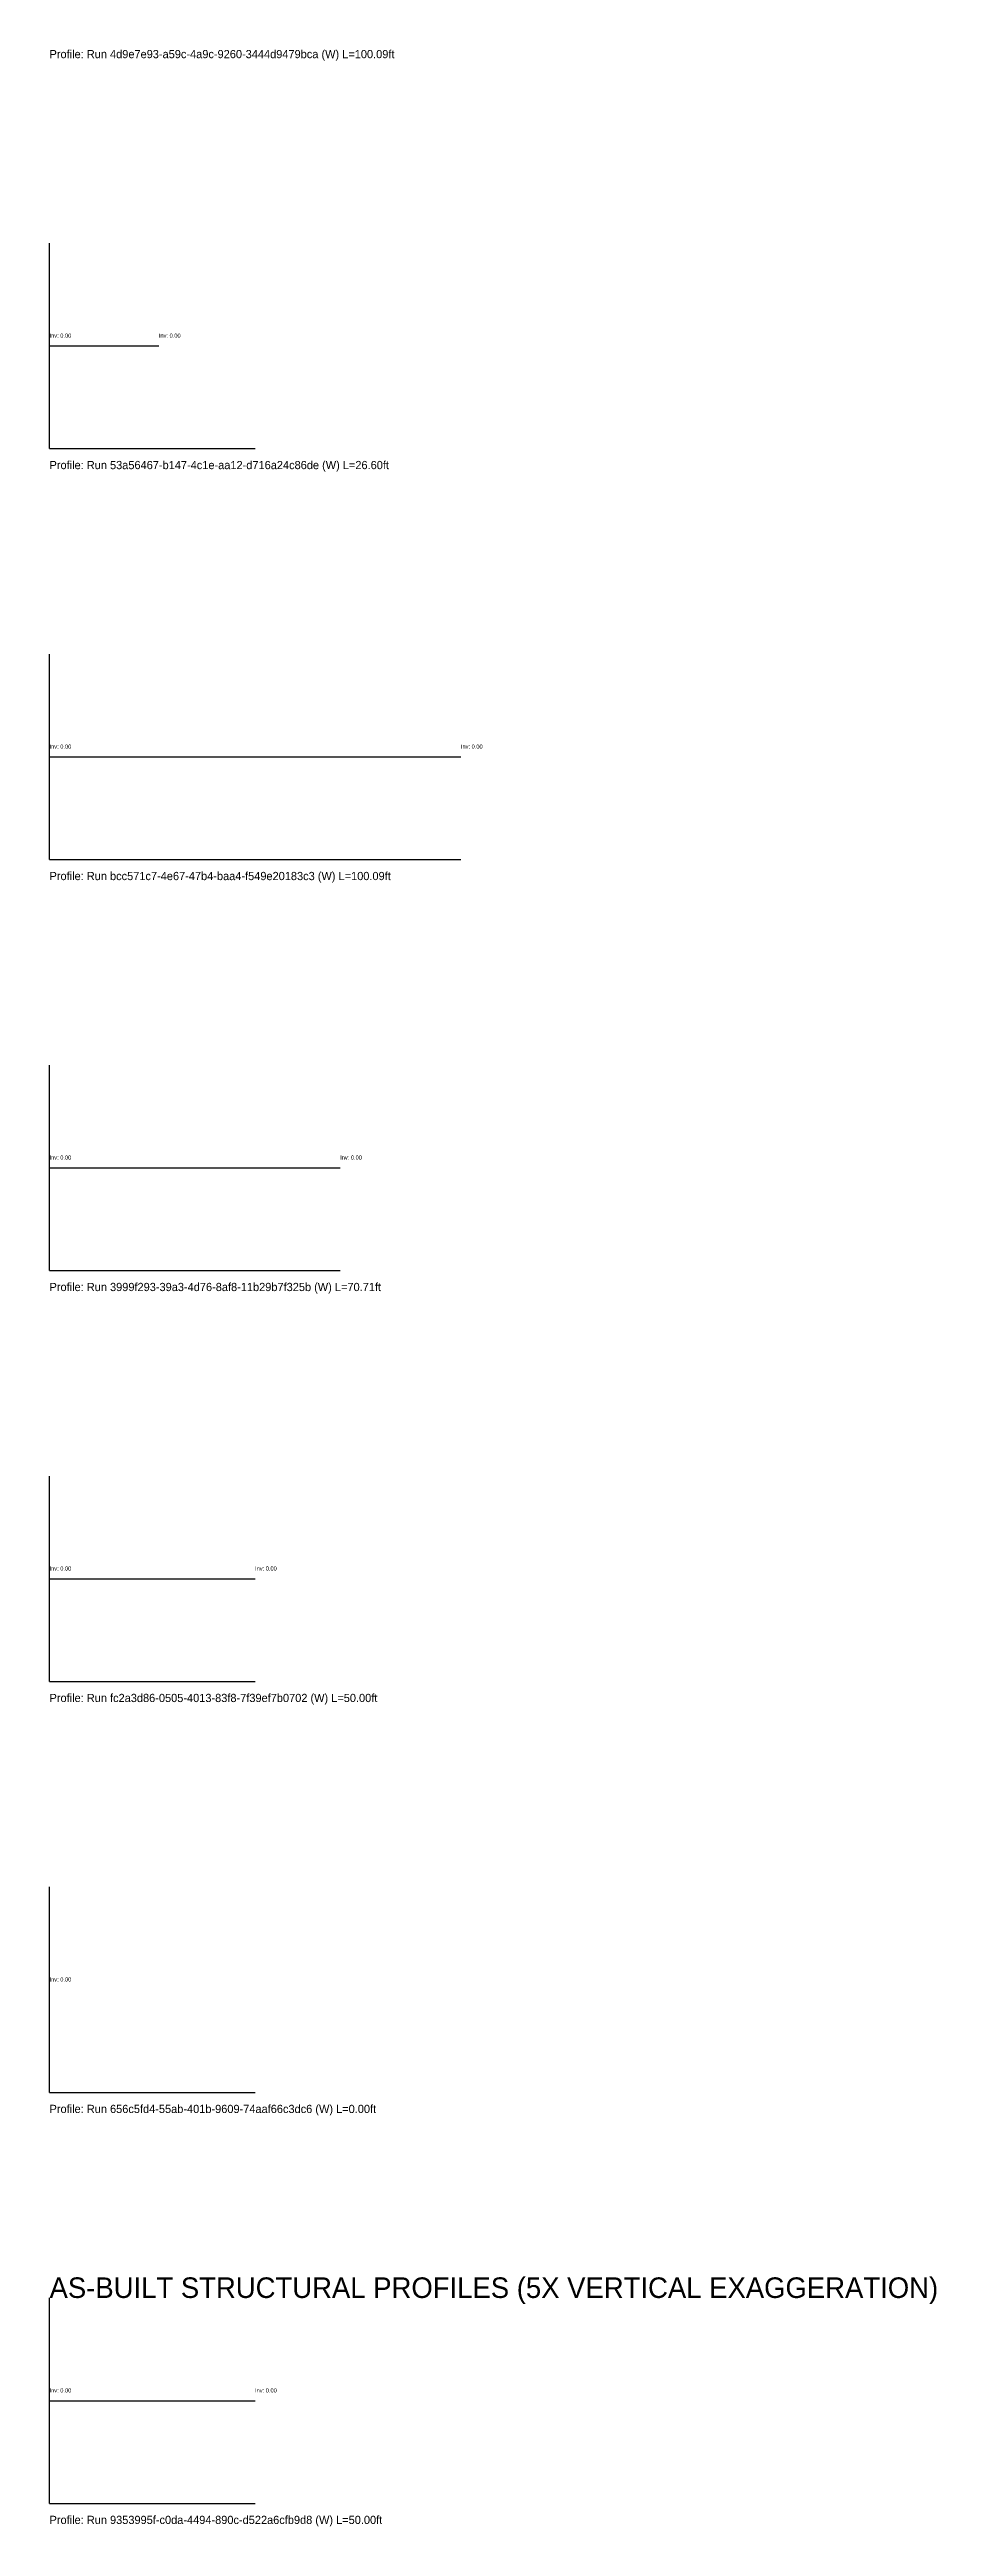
# Model space of a CAD drawing. Header units: feet. Extents: x -200 to 975556, y -50 to 741190.
# Drawn here: x 975340 to 975556, y 739935 to 740538 of the extents above; entities that cross this region are included whole.
import ezdxf

# ---------------------------------------------------------------- set-up
doc = ezdxf.new("R2010")
doc.units = ezdxf.units.FT
doc.header["$MEASUREMENT"] = 0
for name, color, linetype in [('AS-BUILT-ANNOT', 1, 'CONTINUOUS'), ('AS-BUILT-LABELS', 7, 'CONTINUOUS'), ('AS-BUILT-PIPES', 5, 'CONTINUOUS')]:
    doc.layers.add(name, color=color, linetype=linetype)

msp = doc.modelspace()

# ---------------------------------------------------------------- linework, layer by layer
at = {"layer": 'AS-BUILT-ANNOT', "color": 1}
for p, q in [((975340, 740440.45), (975340, 740490.45)), ((975340, 740440.45), (975390, 740440.45)), ((975340, 740340.45), (975340, 740390.45)), ((975340, 740340.45), (975440.09, 740340.45)), ((975340, 740240.45), (975340, 740290.45)), ((975340, 740240.45), (975410.711, 740240.45)), ((975340, 740140.45), (975340, 740190.45)), ((975340, 740140.45), (975390, 740140.45)), ((975340, 740040.45), (975340, 740090.45)), ((975340, 740040.45), (975390, 740040.45)), ((975340, 739940.45), (975340, 739990.45)), ((975340, 739940.45), (975390, 739940.45))]:
    msp.add_line(p, q, dxfattribs=at)
at = {"layer": 'AS-BUILT-PIPES', "color": 5}
for p, q in [((975340, 740465.45), (975366.6, 740465.45)), ((975340, 740365.45), (975440.09, 740365.45)), ((975340, 740265.45), (975410.711, 740265.45)), ((975340, 740165.45), (975390, 740165.45)), ((975340, 740065.45), (975340, 740065.45)), ((975340, 739965.45), (975390, 739965.45))]:
    msp.add_line(p, q, dxfattribs=at)

# ---------------------------------------------------------------- texts
at = {"layer": 'AS-BUILT-ANNOT'}
for s, height, p in [('Profile: Run 4d9e7e93-a59c-4a9c-9260-3444d9479bca (W) L=100.09ft', 2, (975340, 740535.45)), ('Profile: Run 53a56467-b147-4c1e-aa12-d716a24c86de (W) L=26.60ft', 2, (975340, 740435.45)), ('Profile: Run bcc571c7-4e67-47b4-baa4-f549e20183c3 (W) L=100.09ft', 2, (975340, 740335.45)), ('Profile: Run 3999f293-39a3-4d76-8af8-11b29b7f325b (W) L=70.71ft', 2, (975340, 740235.45)), ('Profile: Run fc2a3d86-0505-4013-83f8-7f39ef7b0702 (W) L=50.00ft', 2, (975340, 740135.45)), ('Profile: Run 656c5fd4-55ab-401b-9609-74aaf66c3dc6 (W) L=0.00ft', 2, (975340, 740035.45)), ('AS-BUILT STRUCTURAL PROFILES (5X VERTICAL EXAGGERATION)', 5, (975340, 739990.45)), ('Profile: Run 9353995f-c0da-4494-890c-d522a6cfb9d8 (W) L=50.00ft', 2, (975340, 739935.45))]:
    msp.add_text(s, height=height, dxfattribs=at).set_placement(p)
at = {"layer": 'AS-BUILT-LABELS'}
for p in [(975340, 740467.45), (975366.6, 740467.45), (975340, 740367.45), (975440.09, 740367.45), (975340, 740267.45), (975410.711, 740267.45), (975340, 740167.45), (975390, 740167.45), (975340, 740067.45), (975340, 740067.45), (975340, 739967.45), (975390, 739967.45)]:
    msp.add_text('Inv: 0.00', height=1, dxfattribs=at).set_placement(p)

doc.saveas('drawing.dxf')
